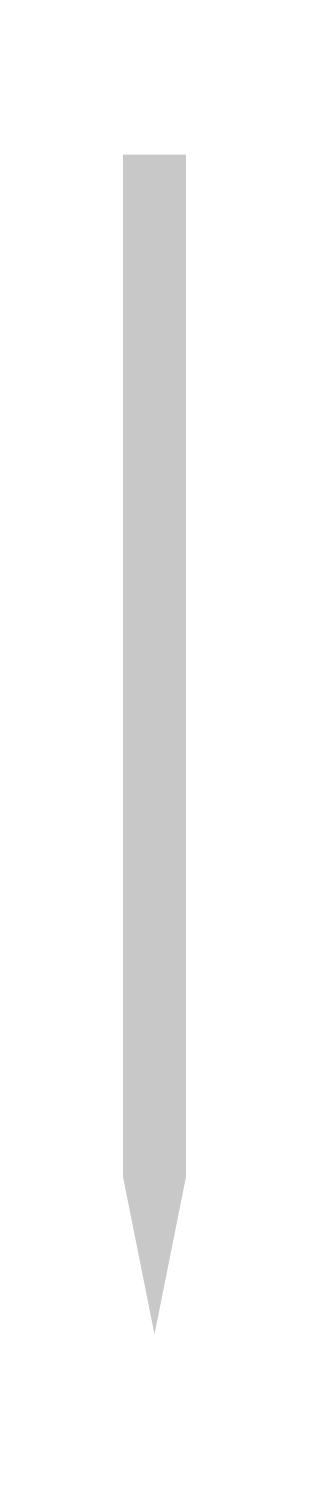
# Model space of a CAD drawing. Extents: x -1.1 to 1.1, y -1.1 to 11.1.
import ezdxf

# ---------------------------------------------------------------- set-up
doc = ezdxf.new("R2010")
doc.units = 0
doc.header["$LTSCALE"] = 5
doc.header["$MEASUREMENT"] = 0
doc.layers.get('0').update_dxf_attribs({"linetype": 'CONTINUOUS'})

msp = doc.modelspace()

# ---------------------------------------------------------------- linework, layer by layer
msp.add_lwpolyline([(0, 0, 0, 2.134, 0), (0, 5.334, 0.533, 0.533, 0), (0, 10, 0.533, 0.533, 0)], format="xyseb")

doc.saveas('drawing.dxf')
